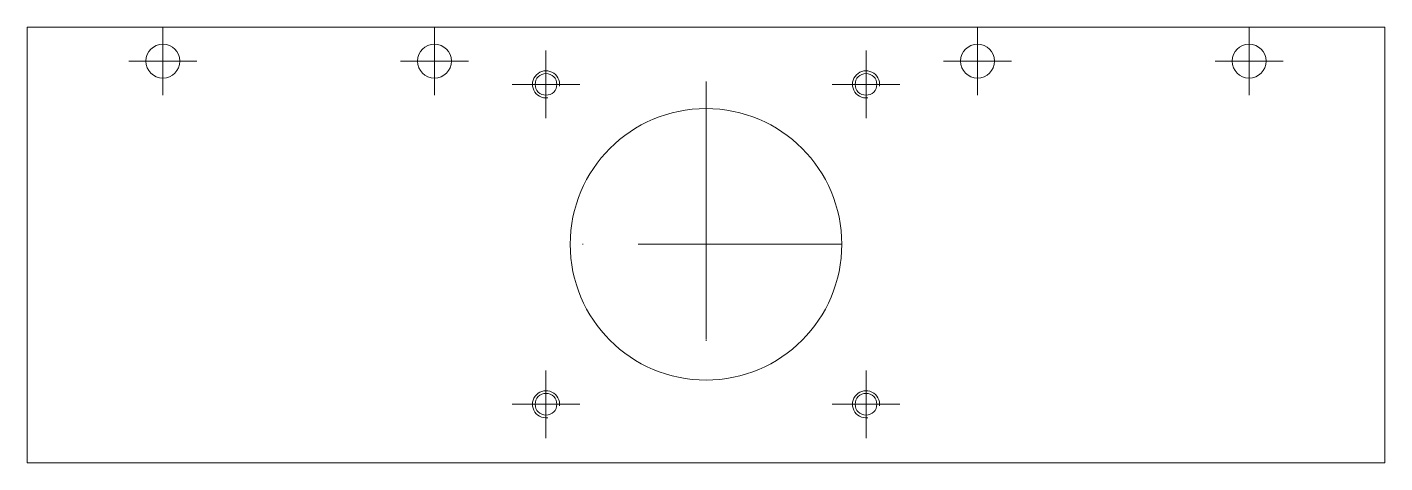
# Model space of a CAD drawing. Extents: x 0 to 200, y 0 to 64.
import ezdxf

# ---------------------------------------------------------------- set-up
doc = ezdxf.new("R2010")
doc.units = 0
doc.linetypes.add('DASHDOTX2', pattern=[50.8, 25.4, -12.7, 0, -12.7])
doc.layers.add('ALU_X_B', color=7, linetype='CONTINUOUS', lineweight=0, true_color=0x000000)
doc.layers.add('axe', color=1, linetype='DASHDOTX2', lineweight=0, true_color=0xff0000)

msp = doc.modelspace()

# ---------------------------------------------------------------- linework, layer by layer
at = {"layer": 'ALU_X_B'}
for p, q in [((0, 0), (0, 64.2)), ((0, 64.2), (200, 64.2)), ((200, 64.2), (200, 0)), ((200, 0), (0, 0))]:
    msp.add_line(p, q, dxfattribs=at)
for centre, radius in [((20, 59.2), 2.5), ((60, 59.2), 2.5), ((140, 59.2), 2.5), ((180, 59.2), 2.5), ((76.43, 55.77), 1.6), ((123.57, 55.77), 1.6), ((100, 32.2), 20), ((76.43, 8.63), 1.6), ((123.57, 8.63), 1.6)]:
    msp.add_circle(centre, radius, dxfattribs=at)
for centre in [(76.43, 55.77), (123.57, 55.77), (76.43, 8.63), (123.57, 8.63)]:
    msp.add_arc(centre, 2, 352.8192, 277.1808, dxfattribs=at)
at = {"layer": 'axe'}
for p, q in [((20, 54.2), (20, 64.2)), ((60, 54.2), (60, 64.2)), ((140, 54.2), (140, 64.2)), ((180, 54.2), (180, 64.2)), ((76.43, 50.77), (76.43, 60.77)), ((123.57, 50.77), (123.57, 60.77)), ((15, 59.2), (25, 59.2)), ((55, 59.2), (65, 59.2)), ((135, 59.2), (145, 59.2)), ((175, 59.2), (185, 59.2)), ((100, 56.2), (100, 16.2)), ((71.43, 55.77), (81.43, 55.77)), ((118.57, 55.77), (128.57, 55.77)), ((100, 18.2), (100, 38.2)), ((120, 32.2), (80, 32.2)), ((90, 32.2), (110, 32.2)), ((76.43, 3.63), (76.43, 13.63)), ((123.57, 3.63), (123.57, 13.63)), ((71.43, 8.63), (81.43, 8.63)), ((118.57, 8.63), (128.57, 8.63))]:
    msp.add_line(p, q, dxfattribs=at)

doc.saveas('drawing.dxf')
